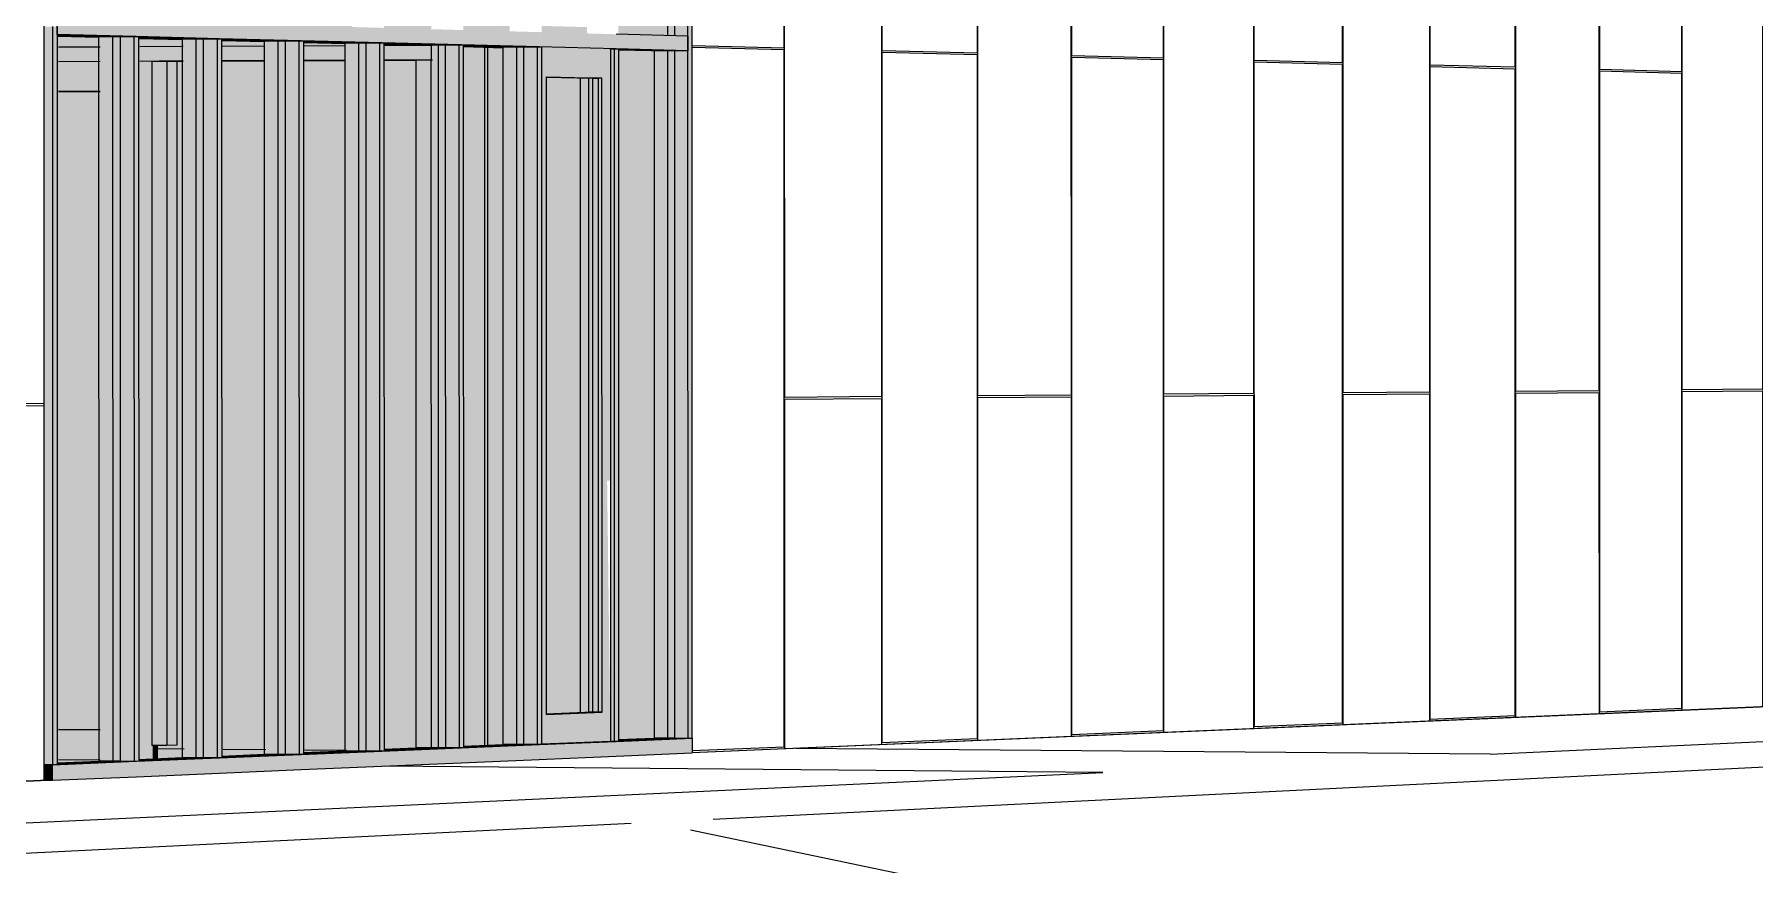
# Model space of a CAD drawing. Header units: inches. Extents: x 31155.6 to 31160.43, y 58.98 to 66.18.
# Drawn here: x 31156.5507 to 31156.6209, y 59.1442 to 59.178 of the extents above; entities that cross this region are included whole.
import ezdxf

# ---------------------------------------------------------------- set-up
doc = ezdxf.new("R2010")
doc.units = ezdxf.units.IN
doc.header["$MEASUREMENT"] = 0
for name, color, linetype, lineweight in [('A-DOOR', 31, 'Continuous', 13), ('A-GLAZ-CURT', 52, 'Continuous', 9), ('A-GLAZ-CWMG', 51, 'Continuous', 9), ('A-WALL-PATT', 111, 'Continuous', 13), ('C-BLDG-PADS', 91, 'Continuous', 9), ('C-TOPO', 7, 'Continuous', 9), ('Conc', 7, 'Continuous', 9), ('EOP-PR', 4, 'Continuous', 9), ('I-WALL', 2, 'Continuous', 13), ('L-SITE-WALL', 31, 'Continuous', 13), ('S-BEAM', 12, 'Continuous', 9), ('S-COLS', 52, 'Continuous', 9)]:
    doc.layers.add(name, color=color, linetype=linetype, lineweight=lineweight)

# ---------------------------------------------------------------- blocks, each defined once
blk = doc.blocks.new('FP_9-Looking North East')
at = {"layer": 'A-WALL-PATT', "lineweight": 9}
for p, q in [((31156.4936, 59.179777), (31156.493598, 59.19669)), ((31156.493632, 59.162507), (31156.493629, 59.196688)), ((31156.499442, 59.162555), (31156.49944, 59.196339)), ((31156.499471, 59.179623), (31156.499469, 59.196337)), ((31156.505147, 59.179474), (31156.505146, 59.195996)), ((31156.505178, 59.162602), (31156.505175, 59.195994)), ((31156.510725, 59.162647), (31156.510722, 59.195661)), ((31156.510752, 59.179326), (31156.51075, 59.195659)), ((31156.516173, 59.179184), (31156.516172, 59.195333)), ((31156.516203, 59.162692), (31156.5162, 59.195331)), ((31156.521503, 59.162736), (31156.5215, 59.195013)), ((31156.521529, 59.179043), (31156.521528, 59.195011)), ((31156.526713, 59.178906), (31156.526711, 59.1947)), ((31156.526741, 59.162779), (31156.526738, 59.194698)), ((31156.531811, 59.162821), (31156.531809, 59.194393)), ((31156.531836, 59.178772), (31156.531835, 59.194392)), ((31156.536797, 59.178641), (31156.536796, 59.194093)), ((31156.536824, 59.162862), (31156.536821, 59.194092)), ((31156.541679, 59.162902), (31156.541676, 59.1938)), ((31156.541703, 59.178512), (31156.541701, 59.193798)), ((31156.546455, 59.178387), (31156.546454, 59.193513)), ((31156.546481, 59.162942), (31156.546478, 59.193511)), ((31156.4936, 59.179777), (31156.487974, 59.179925)), ((31156.4936, 59.179688), (31156.487974, 59.179835)), ((31156.493603, 59.145235), (31156.4936, 59.179688)), ((31156.505147, 59.179474), (31156.499471, 59.179623)), ((31156.499474, 59.145487), (31156.499471, 59.179535)), ((31156.505147, 59.179386), (31156.499471, 59.179535)), ((31156.50515, 59.145729), (31156.505147, 59.179386)), ((31156.516173, 59.179184), (31156.510752, 59.179326)), ((31156.510755, 59.145969), (31156.510752, 59.17924)), ((31156.516173, 59.179098), (31156.510752, 59.17924)), ((31156.516176, 59.146201), (31156.516173, 59.179098)), ((31156.526713, 59.178906), (31156.521529, 59.179043)), ((31156.521532, 59.14643), (31156.521529, 59.178958)), ((31156.526713, 59.178823), (31156.521529, 59.178958)), ((31156.526716, 59.146651), (31156.526713, 59.178823)), ((31156.536797, 59.178641), (31156.531836, 59.178772)), ((31156.531839, 59.14687), (31156.531836, 59.178689)), ((31156.536797, 59.178559), (31156.531836, 59.178689)), ((31156.5368, 59.147083), (31156.536797, 59.178559)), ((31156.546455, 59.178387), (31156.541703, 59.178512)), ((31156.541706, 59.147292), (31156.541703, 59.178431)), ((31156.546455, 59.178307), (31156.541703, 59.178431)), ((31156.546458, 59.147496), (31156.546455, 59.178307)), ((31156.499442, 59.162555), (31156.493632, 59.162507)), ((31156.493632, 59.162417), (31156.499442, 59.162466)), ((31156.493633, 59.145147), (31156.493632, 59.162417)), ((31156.499444, 59.145397), (31156.499442, 59.162466)), ((31156.510725, 59.162647), (31156.505178, 59.162602)), ((31156.505178, 59.162514), (31156.510725, 59.162561)), ((31156.505179, 59.145643), (31156.505178, 59.162514)), ((31156.510726, 59.145881), (31156.510725, 59.162561)), ((31156.521503, 59.162736), (31156.516203, 59.162692)), ((31156.516203, 59.162607), (31156.521503, 59.162652)), ((31156.516204, 59.146116), (31156.516203, 59.162607)), ((31156.521505, 59.146344), (31156.521503, 59.162652)), ((31156.531811, 59.162821), (31156.526741, 59.162779)), ((31156.526741, 59.162696), (31156.531811, 59.162738)), ((31156.526742, 59.146569), (31156.526741, 59.162696)), ((31156.531813, 59.146787), (31156.531811, 59.162738)), ((31156.541679, 59.162902), (31156.536824, 59.162862)), ((31156.536824, 59.16278), (31156.541679, 59.162821)), ((31156.536826, 59.147002), (31156.536824, 59.16278)), ((31156.541681, 59.14721), (31156.541679, 59.162821)), ((31156.551134, 59.16298), (31156.546481, 59.162942)), ((31156.546481, 59.162862), (31156.551134, 59.162901)), ((31156.546483, 59.147417), (31156.546481, 59.162862)), ((31156.531839, 59.14687), (31156.5368, 59.147083)), ((31156.541706, 59.147292), (31156.546458, 59.147496)), ((31156.510755, 59.145969), (31156.516176, 59.146201)), ((31156.521532, 59.14643), (31156.526716, 59.146651)), ((31156.499474, 59.145487), (31156.50515, 59.145729)), ((31156.50515, 59.145642), (31156.50515, 59.145642)), ((31156.487977, 59.144995), (31156.493603, 59.145235)), ((31156.499474, 59.145398), (31156.499474, 59.145398))]:
    blk.add_line(p, q, dxfattribs=at)
blk = doc.blocks.new('FP_10-Looking North East')
at = {"layer": 'A-WALL-PATT', "lineweight": 9}
for p, q in [((31156.581323, 59.17747), (31156.581322, 59.191416)), ((31156.581346, 59.163228), (31156.581343, 59.191415)), ((31156.585305, 59.163261), (31156.585302, 59.191177)), ((31156.585324, 59.177365), (31156.585322, 59.191176)), ((31156.589207, 59.177263), (31156.589206, 59.190942)), ((31156.589229, 59.163293), (31156.589226, 59.190941)), ((31156.593039, 59.163325), (31156.593036, 59.190712)), ((31156.593057, 59.177161), (31156.593055, 59.190711)), ((31156.596795, 59.177063), (31156.596794, 59.190486)), ((31156.596816, 59.163356), (31156.596813, 59.190485)), ((31156.600485, 59.163386), (31156.600482, 59.190265)), ((31156.600503, 59.176966), (31156.600501, 59.190263)), ((31156.604104, 59.176871), (31156.604103, 59.190047)), ((31156.604124, 59.163416), (31156.604121, 59.190046)), ((31156.60766, 59.163445), (31156.607657, 59.189833)), ((31156.607677, 59.176777), (31156.607675, 59.189832)), ((31156.611149, 59.176686), (31156.611147, 59.189623)), ((31156.611168, 59.163474), (31156.611165, 59.189622)), ((31156.614578, 59.163502), (31156.614575, 59.189417)), ((31156.614594, 59.176595), (31156.614592, 59.189416)), ((31156.617943, 59.176507), (31156.617941, 59.189215)), ((31156.617961, 59.16353), (31156.617959, 59.189214)), ((31156.621252, 59.163557), (31156.621249, 59.189016)), ((31156.621267, 59.176419), (31156.621266, 59.189015)), ((31156.6245, 59.176334), (31156.624499, 59.188821)), ((31156.624518, 59.163584), (31156.624515, 59.18882)), ((31156.627695, 59.16361), (31156.627692, 59.188629)), ((31156.62771, 59.17625), (31156.627708, 59.188628)), ((31156.630832, 59.176168), (31156.630831, 59.18844)), ((31156.63085, 59.163636), (31156.630847, 59.188439)), ((31156.633919, 59.163661), (31156.633916, 59.188255)), ((31156.633933, 59.176086), (31156.633932, 59.188254)), ((31156.636951, 59.176007), (31156.63695, 59.188072)), ((31156.636968, 59.163686), (31156.636965, 59.188071)), ((31156.581323, 59.17747), (31156.57757, 59.177569)), ((31156.581323, 59.177396), (31156.57757, 59.177494)), ((31156.581326, 59.148986), (31156.581323, 59.177396)), ((31156.589207, 59.177263), (31156.585324, 59.177365)), ((31156.585327, 59.149158), (31156.585324, 59.177292)), ((31156.589207, 59.17719), (31156.585324, 59.177292)), ((31156.58921, 59.149324), (31156.589207, 59.17719)), ((31156.596795, 59.177063), (31156.593057, 59.177161)), ((31156.59306, 59.149488), (31156.593057, 59.17709)), ((31156.596795, 59.176992), (31156.593057, 59.17709)), ((31156.596798, 59.149648), (31156.596795, 59.176992)), ((31156.604104, 59.176871), (31156.600503, 59.176966)), ((31156.600506, 59.149807), (31156.600503, 59.176895)), ((31156.604104, 59.176801), (31156.600503, 59.176895)), ((31156.604107, 59.149961), (31156.604104, 59.176801)), ((31156.611149, 59.176686), (31156.607677, 59.176777)), ((31156.60768, 59.150113), (31156.607677, 59.176708)), ((31156.611149, 59.176617), (31156.607677, 59.176708)), ((31156.611151, 59.150262), (31156.611149, 59.176617)), ((31156.617943, 59.176507), (31156.614594, 59.176595)), ((31156.614597, 59.150409), (31156.614594, 59.176527)), ((31156.617943, 59.17644), (31156.614594, 59.176527)), ((31156.617946, 59.150552), (31156.617943, 59.17644)), ((31156.6245, 59.176334), (31156.621267, 59.176419)), ((31156.62127, 59.150694), (31156.621267, 59.176353)), ((31156.6245, 59.176268), (31156.621267, 59.176353)), ((31156.624503, 59.150833), (31156.6245, 59.176268)), ((31156.630832, 59.176168), (31156.62771, 59.17625)), ((31156.627713, 59.15097), (31156.62771, 59.176184)), ((31156.630832, 59.176103), (31156.62771, 59.176184)), ((31156.630835, 59.151103), (31156.630832, 59.176103)), ((31156.636951, 59.176007), (31156.633933, 59.176086)), ((31156.633936, 59.151236), (31156.633933, 59.176022)), ((31156.636951, 59.175943), (31156.633933, 59.176022)), ((31156.636954, 59.151365), (31156.636951, 59.175943)), ((31156.637823, 59.163693), (31156.636968, 59.163686)), ((31156.585305, 59.163261), (31156.581346, 59.163228)), ((31156.581346, 59.163155), (31156.585305, 59.163188)), ((31156.581347, 59.148914), (31156.581346, 59.163155)), ((31156.585306, 59.149084), (31156.585305, 59.163188)), ((31156.593039, 59.163325), (31156.589229, 59.163293)), ((31156.589229, 59.163221), (31156.593039, 59.163253)), ((31156.58923, 59.149252), (31156.589229, 59.163221)), ((31156.59304, 59.149416), (31156.593039, 59.163253)), ((31156.600485, 59.163386), (31156.596816, 59.163356)), ((31156.596816, 59.163285), (31156.600485, 59.163316)), ((31156.596818, 59.149578), (31156.596816, 59.163285)), ((31156.600487, 59.149735), (31156.600485, 59.163316)), ((31156.60766, 59.163445), (31156.604124, 59.163416)), ((31156.604124, 59.163346), (31156.60766, 59.163376)), ((31156.604126, 59.149892), (31156.604124, 59.163346)), ((31156.607661, 59.150043), (31156.60766, 59.163376)), ((31156.614578, 59.163502), (31156.611168, 59.163474)), ((31156.611168, 59.163405), (31156.614578, 59.163434)), ((31156.611169, 59.150194), (31156.611168, 59.163405)), ((31156.614579, 59.15034), (31156.614578, 59.163434)), ((31156.621252, 59.163557), (31156.617961, 59.16353)), ((31156.617961, 59.163462), (31156.621252, 59.16349)), ((31156.617963, 59.150486), (31156.617961, 59.163462)), ((31156.621253, 59.150627), (31156.621252, 59.16349)), ((31156.627695, 59.16361), (31156.624518, 59.163584)), ((31156.624518, 59.163518), (31156.627695, 59.163544)), ((31156.624519, 59.150767), (31156.624518, 59.163518)), ((31156.627696, 59.150904), (31156.627695, 59.163544)), ((31156.633919, 59.163661), (31156.63085, 59.163636)), ((31156.63085, 59.163571), (31156.633919, 59.163597)), ((31156.630851, 59.151039), (31156.63085, 59.163571)), ((31156.63392, 59.151171), (31156.633919, 59.163597)), ((31156.636968, 59.163622), (31156.637823, 59.163629)), ((31156.636969, 59.151302), (31156.636968, 59.163622)), ((31156.627713, 59.15097), (31156.630835, 59.151103)), ((31156.633936, 59.151236), (31156.636954, 59.151365)), ((31156.614597, 59.150409), (31156.617946, 59.150552)), ((31156.62127, 59.150694), (31156.624503, 59.150833)), ((31156.600506, 59.149807), (31156.604107, 59.149961)), ((31156.60768, 59.150113), (31156.611151, 59.150262)), ((31156.577573, 59.148826), (31156.581326, 59.148986)), ((31156.585327, 59.149158), (31156.58921, 59.149324)), ((31156.59306, 59.149488), (31156.596798, 59.149648))]:
    blk.add_line(p, q, dxfattribs=at)

msp = doc.modelspace()

# ---------------------------------------------------------------- hatches: boundary and pattern name
at = {"layer": 'A-DOOR'}
h = msp.add_hatch(color=256, dxfattribs=at)
h.paths.add_polyline_path([(31156.571424, 59.149084), (31156.574238, 59.149204), (31156.574101, 59.159829), (31156.574237, 59.159829), (31156.574235, 59.177436), (31156.571421, 59.177509), (31156.571424, 59.149204)], flags=0)
h.paths.add_polyline_path([(31156.571619, 59.150301), (31156.571617, 59.176295), (31156.57389, 59.176242), (31156.573893, 59.150389)], flags=0)
h = msp.add_hatch(color=256, dxfattribs=at)
h.paths.add_polyline_path([(31156.553421, 59.148454), (31156.553418, 59.149665), (31156.551726, 59.149678), (31156.551726, 59.148468), (31156.553418, 59.148454)], flags=0)
h.paths.add_polyline_path([(31156.555036, 59.148464), (31156.555595, 59.148487), (31156.555593, 59.176929), (31156.555034, 59.176926), (31156.555036, 59.148529)], flags=0)
h.paths.add_polyline_path([(31156.551723, 59.1757), (31156.553419, 59.175707), (31156.553418, 59.176918), (31156.551723, 59.17691), (31156.551723, 59.176038)], flags=0)
at = {"layer": 'A-DOOR', "transparency": 33554496}
for points in [[(31156.553421, 59.149667), (31156.553418, 59.175706), (31156.551724, 59.175699), (31156.551726, 59.149681), (31156.553418, 59.149667)], [(31156.57162, 59.150309), (31156.57374, 59.150391), (31156.573707, 59.176242), (31156.571617, 59.17629), (31156.57162, 59.15039)]]:
    msp.add_hatch(color=256, dxfattribs=at).paths.add_polyline_path(points, flags=0)
at = {"layer": 'A-DOOR'}
for points in [[(31156.573355, 59.17624), (31156.573353, 59.176251), (31156.571621, 59.17628)], [(31156.573737, 59.176242), (31156.573353, 59.176255), (31156.573707, 59.176242)], [(31156.57374, 59.150391), (31156.573737, 59.176242), (31156.573355, 59.17624), (31156.573357, 59.150393)], [(31156.573893, 59.150389), (31156.57389, 59.176242), (31156.573737, 59.17624), (31156.57374, 59.150391)], [(31156.555595, 59.148487), (31156.555754, 59.148494), (31156.555754, 59.149037), (31156.555595, 59.149033), (31156.555595, 59.148529)]]:
    msp.add_hatch(color=256, dxfattribs=at).paths.add_polyline_path(points, flags=0)
at = {"layer": 'A-GLAZ-CURT', "transparency": 33554458}
for points in [[(31156.576867, 59.17797), (31156.576866, 59.191295), (31156.574561, 59.191432), (31156.574562, 59.178033), (31156.575406, 59.17801)], [(31156.551672, 59.148284), (31156.554248, 59.148391), (31156.554225, 59.177939), (31156.55167, 59.178005), (31156.551672, 59.14839)], [(31156.554994, 59.148422), (31156.557642, 59.148532), (31156.557619, 59.177852), (31156.554991, 59.17792), (31156.554994, 59.148531)], [(31156.558382, 59.148562), (31156.560984, 59.14867), (31156.560962, 59.177766), (31156.558379, 59.177833), (31156.558382, 59.14867)], [(31156.561718, 59.148701), (31156.564276, 59.148807), (31156.564253, 59.177681), (31156.561715, 59.177747), (31156.561718, 59.148806)], [(31156.565003, 59.148837), (31156.567517, 59.148941), (31156.567495, 59.177598), (31156.565, 59.177662), (31156.565003, 59.148941)], [(31156.568238, 59.148971), (31156.57071, 59.149074), (31156.570688, 59.177516), (31156.568236, 59.177579), (31156.568238, 59.149073)], [(31156.574565, 59.149234), (31156.57687, 59.149332), (31156.576867, 59.177356), (31156.574563, 59.177416), (31156.574565, 59.149332)]]:
    msp.add_hatch(color=256, dxfattribs=at).paths.add_polyline_path(points, flags=0)
at = {"layer": 'A-GLAZ-CWMG'}
for points in [[(31156.576867, 59.17797), (31156.576866, 59.191291), (31156.57603, 59.191286), (31156.576031, 59.178302), (31156.576297, 59.178264), (31156.576297, 59.177986), (31156.576824, 59.177971)], [(31156.577399, 59.177956), (31156.577398, 59.191291), (31156.576866, 59.191291), (31156.576867, 59.17797)], [(31156.577569, 59.177653), (31156.577568, 59.191291), (31156.577398, 59.191301), (31156.577399, 59.177657)], [(31156.554895, 59.177939), (31156.554895, 59.178568), (31156.551668, 59.178656), (31156.551668, 59.178023), (31156.553444, 59.177977)], [(31156.558284, 59.177852), (31156.558284, 59.178476), (31156.554895, 59.178568), (31156.554895, 59.177939), (31156.557836, 59.177864)], [(31156.561621, 59.177766), (31156.561621, 59.178385), (31156.558284, 59.178476), (31156.558284, 59.177852)], [(31156.551479, 59.148248), (31156.551476, 59.178344), (31156.551133, 59.178343), (31156.551136, 59.148251), (31156.551279, 59.14825)], [(31156.551479, 59.148248), (31156.551671, 59.148256), (31156.551668, 59.178339), (31156.551476, 59.178344), (31156.551479, 59.150222)], [(31156.553373, 59.177934), (31156.55337, 59.177961), (31156.551675, 59.177978)], [(31156.554248, 59.148396), (31156.554245, 59.177936), (31156.553373, 59.177932), (31156.553376, 59.148398), (31156.55347, 59.148402)], [(31156.554245, 59.177939), (31156.554243, 59.177956), (31156.55413, 59.177942)], [(31156.554803, 59.148391), (31156.5548, 59.177939), (31156.554245, 59.177932), (31156.554248, 59.148396), (31156.554605, 59.148393)], [(31156.554803, 59.148386), (31156.554992, 59.148394), (31156.554989, 59.177937), (31156.5548, 59.177942), (31156.554803, 59.150221)], [(31156.556773, 59.177847), (31156.55677, 59.177874), (31156.554997, 59.177893)], [(31156.557642, 59.148536), (31156.557639, 59.177849), (31156.556773, 59.177845), (31156.556776, 59.148539), (31156.556869, 59.148543)], [(31156.557639, 59.177852), (31156.557637, 59.177869), (31156.557526, 59.177854)], [(31156.558194, 59.148532), (31156.558191, 59.177852), (31156.557639, 59.177845), (31156.557642, 59.148536), (31156.557997, 59.148533)], [(31156.558194, 59.148527), (31156.55838, 59.148535), (31156.558377, 59.17785), (31156.558191, 59.177854), (31156.558194, 59.150221)], [(31156.56012, 59.177761), (31156.560117, 59.177788), (31156.558385, 59.177806)], [(31156.560984, 59.148675), (31156.560981, 59.177763), (31156.56012, 59.177759), (31156.560123, 59.148678), (31156.560215, 59.148682)], [(31156.560981, 59.177765), (31156.560979, 59.177783), (31156.56087, 59.177768)], [(31156.561533, 59.14867), (31156.56153, 59.177766), (31156.560981, 59.177759), (31156.560984, 59.148675), (31156.561337, 59.148672)], [(31156.561533, 59.148666), (31156.561716, 59.148673), (31156.561713, 59.177764), (31156.56153, 59.177768), (31156.561532, 59.15022)], [(31156.564908, 59.177681), (31156.564908, 59.178296), (31156.561621, 59.178385), (31156.561621, 59.177766), (31156.562228, 59.17775)], [(31156.568145, 59.177598), (31156.568145, 59.178207), (31156.564908, 59.178296), (31156.564908, 59.177681), (31156.56662, 59.177637)], [(31156.571333, 59.177516), (31156.571333, 59.178121), (31156.568145, 59.178207), (31156.568145, 59.177598), (31156.571012, 59.177524)], [(31156.574474, 59.177435), (31156.574474, 59.178035), (31156.571333, 59.178121), (31156.571333, 59.177516)], [(31156.577399, 59.177359), (31156.577399, 59.177956), (31156.574474, 59.178035), (31156.574474, 59.177435), (31156.575405, 59.177411)], [(31156.563417, 59.177676), (31156.563414, 59.177703), (31156.562232, 59.177707)], [(31156.564276, 59.148811), (31156.564273, 59.177678), (31156.563417, 59.177674), (31156.56342, 59.148814), (31156.56351, 59.148818)], [(31156.564273, 59.177681), (31156.564271, 59.177698), (31156.564163, 59.177684)], [(31156.564821, 59.148807), (31156.564818, 59.177681), (31156.564273, 59.177674), (31156.564276, 59.148811), (31156.564626, 59.148809)], [(31156.564821, 59.148802), (31156.565001, 59.14881), (31156.564998, 59.177679), (31156.564818, 59.177684), (31156.56482, 59.15022)], [(31156.566619, 59.177594), (31156.566622, 59.17762), (31156.566557, 59.177596)], [(31156.567517, 59.148946), (31156.567514, 59.177595), (31156.566664, 59.177591), (31156.566666, 59.148948), (31156.566755, 59.148952)], [(31156.567514, 59.177597), (31156.567512, 59.177614), (31156.567406, 59.1776)], [(31156.568059, 59.148941), (31156.568056, 59.177597), (31156.567514, 59.177591), (31156.567517, 59.148946), (31156.567865, 59.148943)], [(31156.568059, 59.148937), (31156.568236, 59.148944), (31156.568234, 59.177595), (31156.568056, 59.1776), (31156.568059, 59.15022)], [(31156.569862, 59.177511), (31156.569859, 59.177537), (31156.568241, 59.177552)], [(31156.57071, 59.149078), (31156.570707, 59.177512), (31156.569862, 59.177508), (31156.569865, 59.149081), (31156.569952, 59.149084)], [(31156.570707, 59.177515), (31156.570706, 59.177532), (31156.570601, 59.177518)], [(31156.571249, 59.149074), (31156.571246, 59.177515), (31156.570707, 59.177508), (31156.57071, 59.149078), (31156.571013, 59.149076)], [(31156.571249, 59.149069), (31156.571424, 59.149077), (31156.571421, 59.177513), (31156.571246, 59.177518), (31156.571249, 59.150219)], [(31156.574235, 59.177436), (31156.57389, 59.17745), (31156.574205, 59.177437)], [(31156.574391, 59.149204), (31156.574388, 59.177434), (31156.574235, 59.177412), (31156.574238, 59.149206), (31156.574324, 59.149205)], [(31156.574391, 59.1492), (31156.574563, 59.149207), (31156.574561, 59.177432), (31156.574388, 59.177437), (31156.574391, 59.150219)], [(31156.576867, 59.177356), (31156.576865, 59.177373), (31156.575406, 59.177394)], [(31156.576031, 59.177352), (31156.576867, 59.177356), (31156.575409, 59.177368)], [(31156.576528, 59.149332), (31156.57687, 59.149332), (31156.576867, 59.177356), (31156.576031, 59.177352), (31156.576034, 59.149336)], [(31156.577212, 59.149332), (31156.577402, 59.149332), (31156.577399, 59.177359), (31156.576867, 59.177352), (31156.57687, 59.149332)], [(31156.577402, 59.149325), (31156.577572, 59.149332), (31156.577569, 59.177653), (31156.577399, 59.177657), (31156.577402, 59.150219)], [(31156.556139, 59.149033), (31156.556137, 59.176934), (31156.555524, 59.176931), (31156.555527, 59.149039)], [(31156.556139, 59.149033), (31156.556548, 59.14905), (31156.556545, 59.176924), (31156.556137, 59.176932), (31156.556139, 59.150219)], [(31156.566622, 59.148947), (31156.566931, 59.148952), (31156.566928, 59.176986), (31156.56631, 59.176983), (31156.566313, 59.148949)], [(31156.573015, 59.15038), (31156.573359, 59.150393), (31156.573356, 59.17624), (31156.573013, 59.17624), (31156.573015, 59.150389)], [(31156.568148, 59.148331), (31156.571336, 59.148468), (31156.571336, 59.149073), (31156.568148, 59.148941)], [(31156.571336, 59.148468), (31156.574477, 59.148603), (31156.574477, 59.149204), (31156.571336, 59.149073)], [(31156.574477, 59.148603), (31156.577572, 59.148736), (31156.577572, 59.149332), (31156.574477, 59.149204)], [(31156.551479, 59.147615), (31156.551479, 59.148248), (31156.551136, 59.148251), (31156.551136, 59.147618), (31156.551279, 59.147616)], [(31156.551479, 59.147615), (31156.554897, 59.147761), (31156.554897, 59.14839), (31156.551479, 59.148248)], [(31156.554897, 59.147761), (31156.558287, 59.147907), (31156.558287, 59.148531), (31156.554897, 59.14839)], [(31156.558287, 59.147907), (31156.561624, 59.148051), (31156.561624, 59.14867), (31156.558287, 59.148531)], [(31156.561624, 59.148051), (31156.564911, 59.148192), (31156.564911, 59.148806), (31156.561624, 59.14867)], [(31156.564911, 59.148192), (31156.568148, 59.148331), (31156.568148, 59.148941), (31156.564911, 59.148806)]]:
    msp.add_hatch(color=256, dxfattribs=at).paths.add_polyline_path(points, flags=0)
h = msp.add_hatch(color=256, dxfattribs=at)
h.paths.add_polyline_path([(31156.551723, 59.176912), (31156.553418, 59.17692), (31156.553418, 59.177526), (31156.551723, 59.177517)], flags=0)
h.paths.add_polyline_path([(31156.555033, 59.176928), (31156.55583, 59.176932), (31156.55583, 59.177539), (31156.555033, 59.177534)], flags=0)
h = msp.add_hatch(color=256, dxfattribs=at)
h.paths.add_polyline_path([(31156.55583, 59.176932), (31156.556806, 59.176937), (31156.556806, 59.177544), (31156.55583, 59.177539)], flags=0)
h.paths.add_polyline_path([(31156.55841, 59.176945), (31156.560143, 59.176953), (31156.560143, 59.177561), (31156.55841, 59.177552)], flags=0)
h.paths.add_polyline_path([(31156.561735, 59.176961), (31156.563428, 59.176969), (31156.563428, 59.177578), (31156.561735, 59.177569)], flags=0)
h.paths.add_polyline_path([(31156.565009, 59.176977), (31156.566928, 59.176986), (31156.566928, 59.177592), (31156.565009, 59.177586), (31156.565009, 59.177326)], flags=0)
at = {"layer": 'I-WALL'}
h = msp.add_hatch(color=256, dxfattribs=at)
h.paths.add_polyline_path([(31156.551723, 59.177518), (31156.553418, 59.177526), (31156.553418, 59.177911), (31156.551723, 59.177933)], flags=0)
h.paths.add_polyline_path([(31156.555033, 59.177535), (31156.556806, 59.177544), (31156.556806, 59.177823), (31156.555033, 59.177846)], flags=0)
h.paths.add_polyline_path([(31156.55841, 59.177552), (31156.560143, 59.177561), (31156.560143, 59.177737), (31156.55841, 59.177759)], flags=0)
h.paths.add_polyline_path([(31156.561735, 59.177569), (31156.563428, 59.177578), (31156.563428, 59.177653), (31156.561735, 59.177674)], flags=0)
h.paths.add_polyline_path([(31156.565009, 59.177586), (31156.566474, 59.177598), (31156.565009, 59.177636), (31156.565009, 59.177591)], flags=0)
h.paths.add_polyline_path([(31156.566876, 59.178527), (31156.566879, 59.178527), (31156.566877, 59.19185), (31156.566473, 59.19185), (31156.565007, 59.191937), (31156.565008, 59.178611), (31156.566871, 59.178532)], flags=0)
h.paths.add_polyline_path([(31156.563428, 59.178655), (31156.563426, 59.189142), (31156.562864, 59.189136), (31156.561733, 59.189195), (31156.561735, 59.178703), (31156.563426, 59.178655)], flags=0)
h.paths.add_polyline_path([(31156.560142, 59.178748), (31156.560141, 59.189279), (31156.558409, 59.18937), (31156.55841, 59.178797), (31156.560141, 59.178748)], flags=0)
h.paths.add_polyline_path([(31156.556806, 59.178842), (31156.556805, 59.189455), (31156.555032, 59.189548), (31156.555033, 59.178892), (31156.556805, 59.178842)], flags=0)
h.paths.add_polyline_path([(31156.553418, 59.178937), (31156.553417, 59.189633), (31156.551722, 59.189722), (31156.551723, 59.178985), (31156.553417, 59.178937)], flags=0)
h = msp.add_hatch(color=256, dxfattribs=at)
h.paths.add_polyline_path([(31156.563463, 59.148844), (31156.56346, 59.176958), (31156.561767, 59.176923), (31156.56177, 59.148858), (31156.56346, 59.148844)], flags=0)
h.paths.add_polyline_path([(31156.560177, 59.148871), (31156.560175, 59.176942), (31156.558442, 59.176923), (31156.558445, 59.148886), (31156.560175, 59.148871)], flags=0)
h.paths.add_polyline_path([(31156.565044, 59.148878), (31156.566345, 59.148951), (31156.566343, 59.176972), (31156.565041, 59.176966), (31156.565044, 59.148939)], flags=0)
h.paths.add_polyline_path([(31156.556841, 59.148899), (31156.556838, 59.176926), (31156.556575, 59.176923), (31156.556578, 59.149049), (31156.555785, 59.149032), (31156.555785, 59.148908), (31156.556838, 59.148899)], flags=0)
h.paths.add_polyline_path([(31156.568269, 59.149012), (31156.569886, 59.149084), (31156.569883, 59.177488), (31156.568266, 59.177509), (31156.568269, 59.149072)], flags=0)
h.paths.add_polyline_path([(31156.573023, 59.178387), (31156.573022, 59.188648), (31156.571999, 59.188659), (31156.571441, 59.188659), (31156.571442, 59.178432), (31156.573022, 59.178387)], flags=0)
h.paths.add_polyline_path([(31156.569883, 59.178475), (31156.569882, 59.18877), (31156.568265, 59.188855), (31156.568266, 59.178521), (31156.569882, 59.178475)], flags=0)
h.paths.add_polyline_path([(31156.573022, 59.188774), (31156.573022, 59.191465), (31156.572972, 59.191459), (31156.572994, 59.188809), (31156.573022, 59.188774)], flags=0)
for points in [[(31156.553452, 59.149671), (31156.55345, 59.175704), (31156.551754, 59.175673), (31156.551757, 59.149685), (31156.55345, 59.149671)], [(31156.571639, 59.150326), (31156.573026, 59.150393), (31156.573023, 59.176248), (31156.571636, 59.17628), (31156.571639, 59.150389)]]:
    msp.add_hatch(color=256, dxfattribs=at).paths.add_polyline_path(points, flags=0)
at = {"layer": 'L-SITE-WALL'}
h = msp.add_hatch(color=256, dxfattribs=at)
h.paths.add_polyline_path([(31156.574574, 59.149275), (31156.576035, 59.149343), (31156.576032, 59.177352), (31156.574571, 59.177359), (31156.574574, 59.149332)], flags=0)
h.paths.add_polyline_path([(31156.576032, 59.178302), (31156.576031, 59.191286), (31156.57457, 59.191373), (31156.574571, 59.178343), (31156.576031, 59.178302)], flags=0)
at = {"layer": 'S-BEAM'}
h = msp.add_hatch(color=256, dxfattribs=at)
h.paths.add_polyline_path([(31156.693724, 59.174789), (31156.693724, 59.174972), (31156.693055, 59.174991), (31156.693055, 59.174807), (31156.693109, 59.174806)], flags=0)
h.paths.add_polyline_path([(31156.692124, 59.174833), (31156.692124, 59.175017), (31156.691443, 59.175036), (31156.691443, 59.174851), (31156.691498, 59.17485)], flags=0)
h.paths.add_polyline_path([(31156.690507, 59.174877), (31156.690507, 59.175062), (31156.689813, 59.175081), (31156.689814, 59.174896), (31156.689869, 59.174894)], flags=0)
h.paths.add_polyline_path([(31156.688872, 59.174921), (31156.688872, 59.175108), (31156.688166, 59.175127), (31156.688166, 59.17494), (31156.688222, 59.174939)], flags=0)
h.paths.add_polyline_path([(31156.68722, 59.174966), (31156.68722, 59.175154), (31156.686553, 59.175172), (31156.686553, 59.174984), (31156.686609, 59.174983)], flags=0)
h.paths.add_polyline_path([(31156.678737, 59.175197), (31156.678737, 59.17539), (31156.678033, 59.175409), (31156.678033, 59.175216), (31156.678092, 59.175215)], flags=0)
h.paths.add_polyline_path([(31156.639251, 59.176272), (31156.639251, 59.176489), (31156.638216, 59.176517), (31156.638216, 59.1763), (31156.638292, 59.176298)], flags=0)
h.paths.add_polyline_path([(31156.576297, 59.177986), (31156.576297, 59.178241), (31156.574564, 59.178289), (31156.574564, 59.178033), (31156.575409, 59.17801)], flags=0)
h.paths.add_polyline_path([(31156.57328, 59.178068), (31156.57328, 59.178325), (31156.571425, 59.178376), (31156.571425, 59.178118), (31156.571531, 59.178116)], flags=0)
h.paths.add_polyline_path([(31156.570131, 59.178154), (31156.570131, 59.178412), (31156.568238, 59.178465), (31156.568238, 59.178205), (31156.568345, 59.178202)], flags=0)
h.paths.add_polyline_path([(31156.566934, 59.178241), (31156.566934, 59.178501), (31156.565002, 59.178555), (31156.565002, 59.178293), (31156.566624, 59.178249)], flags=0)
h.paths.add_polyline_path([(31156.563689, 59.178329), (31156.563689, 59.178592), (31156.561717, 59.178647), (31156.561717, 59.178383), (31156.562231, 59.178369)], flags=0)
h.paths.add_polyline_path([(31156.560394, 59.178419), (31156.560394, 59.178683), (31156.558381, 59.17874), (31156.558381, 59.178474), (31156.558494, 59.17847)], flags=0)
h.paths.add_polyline_path([(31156.557048, 59.17851), (31156.557048, 59.178777), (31156.554993, 59.178834), (31156.554993, 59.178566), (31156.555108, 59.178563)], flags=0)
h.paths.add_polyline_path([(31156.553651, 59.178602), (31156.55365, 59.178871), (31156.551672, 59.178926), (31156.551672, 59.178656), (31156.553448, 59.178608)], flags=0)
h.paths.add_polyline_path([(31156.486439, 59.180432), (31156.486439, 59.180742), (31156.483901, 59.180813), (31156.483901, 59.180501), (31156.484056, 59.180497)], flags=0)
h.paths.add_polyline_path([(31156.416414, 59.182338), (31156.416414, 59.182691), (31156.412217, 59.182808), (31156.412217, 59.182452), (31156.413066, 59.182429)], flags=0)
h.paths.add_polyline_path([(31156.410461, 59.1825), (31156.410461, 59.182857), (31156.406157, 59.182976), (31156.406157, 59.182617), (31156.408683, 59.182549)], flags=0)
h.paths.add_polyline_path([(31156.337282, 59.184492), (31156.337282, 59.184893), (31156.332403, 59.185029), (31156.332403, 59.184625), (31156.334224, 59.184576)], flags=0)
h.paths.add_polyline_path([(31156.305378, 59.185377), (31156.305377, 59.185781), (31156.299625, 59.185941), (31156.299626, 59.185534), (31156.305377, 59.185377)], flags=0)
h.paths.add_polyline_path([(31156.297163, 59.185601), (31156.297162, 59.18601), (31156.290966, 59.186182), (31156.290966, 59.18577), (31156.297162, 59.185601)], flags=0)
h.paths.add_polyline_path([(31156.288477, 59.185838), (31156.288476, 59.186252), (31156.282088, 59.18643), (31156.282088, 59.186012), (31156.288476, 59.185838)], flags=0)
h.paths.add_polyline_path([(31156.279571, 59.18608), (31156.27957, 59.1865), (31156.272983, 59.186683), (31156.272983, 59.18626), (31156.27957, 59.18608)], flags=0)
h.paths.add_polyline_path([(31156.270437, 59.186329), (31156.270437, 59.186754), (31156.263642, 59.186943), (31156.263642, 59.186514), (31156.270437, 59.186329)], flags=0)
h.paths.add_polyline_path([(31156.261067, 59.186585), (31156.261066, 59.187015), (31156.254055, 59.18721), (31156.254055, 59.186776), (31156.261066, 59.186585)], flags=0)
h.paths.add_polyline_path([(31156.251451, 59.186847), (31156.25145, 59.187282), (31156.246686, 59.187415), (31156.246686, 59.186976), (31156.25145, 59.186847)], flags=0)
h = msp.add_hatch(color=256, dxfattribs=at)
h.paths.add_polyline_path([(31156.693529, 59.174317), (31156.693529, 59.174334), (31156.693065, 59.174329)], flags=0)
h.paths.add_polyline_path([(31156.687021, 59.174484), (31156.687021, 59.174501), (31156.686563, 59.174496)], flags=0)
h.paths.add_polyline_path([(31156.569869, 59.177487), (31156.569869, 59.177511), (31156.569034, 59.177509)], flags=0)
h.paths.add_polyline_path([(31156.563424, 59.177652), (31156.563424, 59.177676), (31156.562578, 59.177674)], flags=0)
h.paths.add_polyline_path([(31156.560127, 59.177737), (31156.560127, 59.177761), (31156.559276, 59.177759)], flags=0)
h.paths.add_polyline_path([(31156.55678, 59.177823), (31156.55678, 59.177847), (31156.555922, 59.177845)], flags=0)
h.paths.add_polyline_path([(31156.55338, 59.17791), (31156.55338, 59.177934), (31156.552517, 59.177932)], flags=0)
h.paths.add_polyline_path([(31156.484065, 59.179687), (31156.484088, 59.179715), (31156.483911, 59.179691)], flags=0)
h.paths.add_polyline_path([(31156.41608, 59.181429), (31156.41608, 59.181462), (31156.412224, 59.181561), (31156.412226, 59.181528), (31156.415867, 59.181435)], flags=0)
h.paths.add_polyline_path([(31156.266683, 59.185259), (31156.266714, 59.185302), (31156.263645, 59.185381), (31156.263647, 59.185337), (31156.264221, 59.185322)], flags=0)
h.paths.add_polyline_path([(31156.26107, 59.185403), (31156.26107, 59.185447), (31156.254058, 59.185628), (31156.25406, 59.185582), (31156.259103, 59.185453)], flags=0)
h.paths.add_polyline_path([(31156.251454, 59.185649), (31156.251454, 59.185694), (31156.24475, 59.185867), (31156.244751, 59.185821), (31156.249464, 59.1857)], flags=0)
at = {"layer": 'S-COLS'}
h = msp.add_hatch(color=256, dxfattribs=at)
h.paths.add_polyline_path([(31156.569097, 59.149047), (31156.569228, 59.149084), (31156.569225, 59.177505), (31156.569094, 59.177508), (31156.569097, 59.149072)], flags=0)
h.paths.add_polyline_path([(31156.569225, 59.178494), (31156.569224, 59.188805), (31156.569093, 59.188811), (31156.569094, 59.178498)], flags=0)

# ---------------------------------------------------------------- linework, layer by layer
at = {"layer": 'A-DOOR'}
for p, q in [((31156.574235, 59.177436), (31156.574238, 59.149201)), ((31156.551723, 59.1757), (31156.553419, 59.175707)), ((31156.551724, 59.175697), (31156.553419, 59.175704)), ((31156.553419, 59.175703), (31156.551724, 59.175696)), ((31156.571617, 59.176295), (31156.571619, 59.150301)), ((31156.571617, 59.176295), (31156.57389, 59.176242)), ((31156.571618, 59.176284), (31156.573508, 59.176241)), ((31156.573355, 59.17624), (31156.571618, 59.17628)), ((31156.573737, 59.176242), (31156.573355, 59.17624)), ((31156.573357, 59.150393), (31156.573355, 59.17624)), ((31156.573508, 59.176241), (31156.573737, 59.176242)), ((31156.573508, 59.176241), (31156.57351, 59.150392)), ((31156.57389, 59.176242), (31156.573737, 59.176242)), ((31156.573737, 59.176242), (31156.57374, 59.150391)), ((31156.573893, 59.150389), (31156.57389, 59.176242)), ((31156.571619, 59.150301), (31156.573893, 59.150389)), ((31156.57374, 59.150391), (31156.57162, 59.150309)), ((31156.571621, 59.150326), (31156.573357, 59.150393)), ((31156.57351, 59.150392), (31156.571621, 59.150319)), ((31156.57374, 59.150391), (31156.573357, 59.150393)), ((31156.57374, 59.150391), (31156.57351, 59.150392)), ((31156.573893, 59.150389), (31156.57374, 59.150391)), ((31156.553422, 59.149672), (31156.551726, 59.149686)), ((31156.551726, 59.149684), (31156.553421, 59.14967)), ((31156.553421, 59.149665), (31156.551726, 59.149678)), ((31156.555595, 59.148487), (31156.555595, 59.149038)), ((31156.555754, 59.148494), (31156.555754, 59.149037)), ((31156.574238, 59.149201), (31156.571424, 59.149084)), ((31156.551726, 59.148468), (31156.553421, 59.148454))]:
    msp.add_line(p, q, dxfattribs=at)
at = {"layer": 'A-GLAZ-CURT'}
for p, q in [((31156.576562, 59.191292), (31156.576563, 59.178002)), ((31156.576867, 59.17797), (31156.576866, 59.191295)), ((31156.554245, 59.177939), (31156.55167, 59.178005)), ((31156.551671, 59.177995), (31156.553928, 59.177937)), ((31156.554245, 59.177939), (31156.553928, 59.177937)), ((31156.553928, 59.177937), (31156.553931, 59.148394)), ((31156.554248, 59.148391), (31156.554245, 59.177939)), ((31156.557639, 59.177852), (31156.554991, 59.17792)), ((31156.554992, 59.17791), (31156.557324, 59.17785)), ((31156.557639, 59.177852), (31156.557324, 59.17785)), ((31156.557324, 59.17785), (31156.557327, 59.148534)), ((31156.557642, 59.148532), (31156.557639, 59.177852)), ((31156.560981, 59.177765), (31156.558379, 59.177833)), ((31156.55838, 59.177823), (31156.560668, 59.177764)), ((31156.560981, 59.177765), (31156.560668, 59.177764)), ((31156.560668, 59.177764), (31156.560671, 59.148673)), ((31156.560984, 59.14867), (31156.560981, 59.177765)), ((31156.564273, 59.177681), (31156.561715, 59.177747)), ((31156.561716, 59.177737), (31156.563961, 59.177679)), ((31156.564273, 59.177681), (31156.563961, 59.177679)), ((31156.563961, 59.177679), (31156.563964, 59.14881)), ((31156.564276, 59.148807), (31156.564273, 59.177681)), ((31156.567514, 59.177597), (31156.565, 59.177662)), ((31156.565001, 59.177652), (31156.567205, 59.177596)), ((31156.567514, 59.177597), (31156.567205, 59.177596)), ((31156.567205, 59.177596), (31156.567208, 59.148944)), ((31156.567517, 59.148941), (31156.567514, 59.177597)), ((31156.570707, 59.177515), (31156.568236, 59.177579)), ((31156.568237, 59.177569), (31156.5704, 59.177513)), ((31156.570707, 59.177515), (31156.5704, 59.177513)), ((31156.5704, 59.177513), (31156.570403, 59.149076)), ((31156.57071, 59.149074), (31156.570707, 59.177515)), ((31156.576867, 59.177356), (31156.574563, 59.177416)), ((31156.574564, 59.177406), (31156.576563, 59.177355)), ((31156.576867, 59.177356), (31156.576563, 59.177355)), ((31156.576563, 59.177355), (31156.576566, 59.149332)), ((31156.57687, 59.149329), (31156.576867, 59.177356)), ((31156.568238, 59.148971), (31156.57071, 59.149074)), ((31156.570403, 59.149076), (31156.568239, 59.148987)), ((31156.570403, 59.149076), (31156.57071, 59.149074)), ((31156.574565, 59.149234), (31156.57687, 59.149329)), ((31156.576566, 59.149332), (31156.574566, 59.149249)), ((31156.576566, 59.149332), (31156.57687, 59.149329)), ((31156.551672, 59.148284), (31156.554248, 59.148391)), ((31156.553931, 59.148394), (31156.551674, 59.1483)), ((31156.553931, 59.148394), (31156.554248, 59.148391)), ((31156.554994, 59.148422), (31156.557642, 59.148532)), ((31156.557327, 59.148534), (31156.554995, 59.148438)), ((31156.557327, 59.148534), (31156.557642, 59.148532)), ((31156.558382, 59.148562), (31156.560984, 59.14867)), ((31156.560671, 59.148673), (31156.558383, 59.148578)), ((31156.560671, 59.148673), (31156.560984, 59.14867)), ((31156.561718, 59.148701), (31156.564276, 59.148807)), ((31156.563964, 59.14881), (31156.561719, 59.148716)), ((31156.563964, 59.14881), (31156.564276, 59.148807)), ((31156.565003, 59.148837), (31156.567517, 59.148941)), ((31156.567208, 59.148944), (31156.565004, 59.148853)), ((31156.567208, 59.148944), (31156.567517, 59.148941))]:
    msp.add_line(p, q, dxfattribs=at)
at = {"layer": 'A-GLAZ-CWMG'}
for p, q in [((31156.577399, 59.177657), (31156.577398, 59.191301)), ((31156.577569, 59.177653), (31156.577568, 59.191291)), ((31156.551668, 59.178023), (31156.551668, 59.178656)), ((31156.551476, 59.178344), (31156.551479, 59.148248)), ((31156.551668, 59.178339), (31156.551671, 59.148256)), ((31156.554895, 59.177939), (31156.551668, 59.178023)), ((31156.553373, 59.177934), (31156.551673, 59.177978)), ((31156.553373, 59.177934), (31156.554245, 59.177939)), ((31156.553376, 59.148398), (31156.553373, 59.177934)), ((31156.554245, 59.177939), (31156.5548, 59.177942)), ((31156.5548, 59.177942), (31156.554989, 59.177937)), ((31156.5548, 59.177942), (31156.554803, 59.148386)), ((31156.558284, 59.177852), (31156.554895, 59.177939)), ((31156.554989, 59.177937), (31156.554992, 59.148394)), ((31156.556773, 59.177847), (31156.554994, 59.177893)), ((31156.556773, 59.177847), (31156.557639, 59.177852)), ((31156.556776, 59.148539), (31156.556773, 59.177847)), ((31156.557639, 59.177852), (31156.558191, 59.177854)), ((31156.558191, 59.177854), (31156.558377, 59.17785)), ((31156.558191, 59.177854), (31156.558194, 59.148527)), ((31156.561621, 59.177766), (31156.558284, 59.177852)), ((31156.558377, 59.17785), (31156.55838, 59.148535)), ((31156.56012, 59.177761), (31156.558382, 59.177806)), ((31156.56012, 59.177761), (31156.560981, 59.177765)), ((31156.560123, 59.148678), (31156.56012, 59.177761)), ((31156.560981, 59.177765), (31156.56153, 59.177768)), ((31156.56153, 59.177768), (31156.561713, 59.177764)), ((31156.56153, 59.177768), (31156.561533, 59.148666)), ((31156.564908, 59.177681), (31156.561621, 59.177766)), ((31156.561713, 59.177764), (31156.561716, 59.148673)), ((31156.577399, 59.177956), (31156.574474, 59.178035)), ((31156.577399, 59.177956), (31156.577399, 59.177359)), ((31156.563417, 59.177676), (31156.561718, 59.17772)), ((31156.563417, 59.177676), (31156.564273, 59.177681)), ((31156.56342, 59.148814), (31156.563417, 59.177676)), ((31156.564273, 59.177681), (31156.564818, 59.177684)), ((31156.564818, 59.177684), (31156.564998, 59.177679)), ((31156.564818, 59.177684), (31156.564821, 59.148802)), ((31156.568145, 59.177598), (31156.564908, 59.177681)), ((31156.564998, 59.177679), (31156.565001, 59.14881)), ((31156.566624, 59.177594), (31156.565003, 59.177636)), ((31156.566928, 59.177596), (31156.56689, 59.177595)), ((31156.566973, 59.177594), (31156.566928, 59.177596)), ((31156.566928, 59.177596), (31156.566928, 59.176986)), ((31156.566973, 59.177594), (31156.567514, 59.177597)), ((31156.567514, 59.177597), (31156.568056, 59.1776)), ((31156.568056, 59.1776), (31156.568234, 59.177595)), ((31156.568056, 59.1776), (31156.568059, 59.148937)), ((31156.571333, 59.177516), (31156.568145, 59.177598)), ((31156.568234, 59.177595), (31156.568236, 59.148944)), ((31156.569862, 59.177511), (31156.568239, 59.177552)), ((31156.569862, 59.177511), (31156.570707, 59.177515)), ((31156.569865, 59.149081), (31156.569862, 59.177511)), ((31156.570707, 59.177515), (31156.571246, 59.177518)), ((31156.571246, 59.177518), (31156.571421, 59.177513)), ((31156.571246, 59.177518), (31156.571249, 59.149069)), ((31156.574474, 59.177435), (31156.571333, 59.177516)), ((31156.571421, 59.177513), (31156.571424, 59.149077)), ((31156.574211, 59.177436), (31156.574388, 59.177437)), ((31156.574388, 59.177437), (31156.574561, 59.177432)), ((31156.574388, 59.177437), (31156.574391, 59.1492)), ((31156.577399, 59.177359), (31156.574474, 59.177435)), ((31156.574561, 59.177432), (31156.574563, 59.149207)), ((31156.576031, 59.177352), (31156.574566, 59.17739)), ((31156.576034, 59.149336), (31156.576031, 59.177378)), ((31156.576867, 59.177356), (31156.576031, 59.177352)), ((31156.577399, 59.177359), (31156.576867, 59.177356)), ((31156.577402, 59.149325), (31156.577399, 59.177657)), ((31156.577572, 59.149332), (31156.577569, 59.177653)), ((31156.553418, 59.17692), (31156.551723, 59.176912)), ((31156.55583, 59.176932), (31156.555033, 59.176928)), ((31156.555524, 59.176931), (31156.556137, 59.176934)), ((31156.555524, 59.176931), (31156.555527, 59.149039)), ((31156.556806, 59.176937), (31156.55583, 59.176932)), ((31156.556137, 59.176934), (31156.556545, 59.176924)), ((31156.556137, 59.176934), (31156.556139, 59.149033)), ((31156.556808, 59.176925), (31156.556545, 59.176924)), ((31156.556545, 59.176924), (31156.556548, 59.14905)), ((31156.560143, 59.176953), (31156.55841, 59.176945)), ((31156.560144, 59.176941), (31156.558411, 59.176933)), ((31156.563428, 59.176969), (31156.561735, 59.176961)), ((31156.563429, 59.176957), (31156.561736, 59.176949)), ((31156.566928, 59.176986), (31156.565009, 59.176977)), ((31156.566311, 59.176971), (31156.56501, 59.176965)), ((31156.56631, 59.176983), (31156.566928, 59.176986)), ((31156.566313, 59.148949), (31156.56631, 59.176983)), ((31156.566928, 59.176986), (31156.566973, 59.176985)), ((31156.566928, 59.176986), (31156.566973, 59.176985)), ((31156.566931, 59.148944), (31156.566928, 59.176986)), ((31156.573015, 59.150412), (31156.573013, 59.176259)), ((31156.556139, 59.149033), (31156.555527, 59.149039)), ((31156.556548, 59.14905), (31156.556139, 59.149033)), ((31156.568148, 59.148941), (31156.571336, 59.149073)), ((31156.568241, 59.149014), (31156.569865, 59.149081)), ((31156.57071, 59.149074), (31156.569865, 59.149081)), ((31156.571249, 59.149069), (31156.57071, 59.149074)), ((31156.571424, 59.149077), (31156.571249, 59.149069)), ((31156.571336, 59.149073), (31156.574477, 59.149204)), ((31156.574391, 59.1492), (31156.574238, 59.149201)), ((31156.574563, 59.149207), (31156.574391, 59.1492)), ((31156.574477, 59.149204), (31156.577572, 59.149332)), ((31156.574568, 59.149275), (31156.576013, 59.149335)), ((31156.57687, 59.149329), (31156.576034, 59.149336)), ((31156.577402, 59.149325), (31156.57687, 59.149329)), ((31156.577572, 59.149332), (31156.577402, 59.149325)), ((31156.577572, 59.149332), (31156.577572, 59.148736)), ((31156.551479, 59.148248), (31156.55116, 59.148251)), ((31156.551479, 59.148248), (31156.55116, 59.148251)), ((31156.551479, 59.148248), (31156.554897, 59.14839)), ((31156.551671, 59.148256), (31156.551479, 59.148248)), ((31156.551675, 59.148328), (31156.553376, 59.148398)), ((31156.554248, 59.148391), (31156.553376, 59.148398)), ((31156.554803, 59.148386), (31156.554248, 59.148391)), ((31156.554992, 59.148394), (31156.554803, 59.148386)), ((31156.554897, 59.14839), (31156.558287, 59.148531)), ((31156.554997, 59.148466), (31156.556776, 59.148539)), ((31156.557642, 59.148532), (31156.556776, 59.148539)), ((31156.558194, 59.148527), (31156.557642, 59.148532)), ((31156.55838, 59.148535), (31156.558194, 59.148527)), ((31156.558287, 59.148531), (31156.561624, 59.14867)), ((31156.558385, 59.148606), (31156.560123, 59.148678)), ((31156.560984, 59.14867), (31156.560123, 59.148678)), ((31156.561533, 59.148666), (31156.560984, 59.14867)), ((31156.561716, 59.148673), (31156.561533, 59.148666)), ((31156.561624, 59.14867), (31156.564911, 59.148806)), ((31156.56172, 59.148744), (31156.56342, 59.148814)), ((31156.564276, 59.148807), (31156.56342, 59.148814)), ((31156.564821, 59.148802), (31156.564276, 59.148807)), ((31156.565001, 59.14881), (31156.564821, 59.148802)), ((31156.564911, 59.148806), (31156.568148, 59.148941)), ((31156.564911, 59.148192), (31156.568148, 59.148331)), ((31156.565006, 59.14888), (31156.566622, 59.148947)), ((31156.566931, 59.148944), (31156.566313, 59.148949)), ((31156.567517, 59.148941), (31156.566931, 59.148946)), ((31156.566976, 59.148946), (31156.566931, 59.148944)), ((31156.568059, 59.148937), (31156.567517, 59.148941)), ((31156.568236, 59.148944), (31156.568059, 59.148937)), ((31156.568148, 59.148331), (31156.571336, 59.148468)), ((31156.571336, 59.148468), (31156.574477, 59.148603)), ((31156.574477, 59.148603), (31156.577572, 59.148736)), ((31156.55116, 59.147617), (31156.551279, 59.147616)), ((31156.551279, 59.147616), (31156.551479, 59.147615)), ((31156.551479, 59.147615), (31156.551479, 59.148248)), ((31156.551479, 59.147615), (31156.554897, 59.147761)), ((31156.554897, 59.147761), (31156.558287, 59.147907)), ((31156.558287, 59.147907), (31156.561624, 59.148051)), ((31156.561624, 59.148051), (31156.564911, 59.148192))]:
    msp.add_line(p, q, dxfattribs=at)
at = {"layer": 'C-BLDG-PADS'}
for p, q in [((31156.577573, 59.148746), (31156.637925, 59.151338)), ((31156.487976, 59.144897), (31156.551279, 59.147616))]:
    msp.add_line(p, q, dxfattribs=at)
at = {"layer": 'C-TOPO'}
for p, q in [((31156.551279, 59.147616), (31156.495379, 59.145215)), ((31156.495379, 59.145215), (31156.551279, 59.147616))]:
    msp.add_line(p, q, dxfattribs=at)
at = {"layer": 'Conc'}
for p, q in [((31156.610118, 59.148676), (31156.70865, 59.153285)), ((31156.720346, 59.15306), (31156.578422, 59.14602)), ((31156.610118, 59.148676), (31156.5818, 59.14891)), ((31156.456185, 59.141476), (31156.594322, 59.147937)), ((31156.594322, 59.147937), (31156.565067, 59.14819)), ((31156.575078, 59.145854), (31156.276219, 59.13103))]:
    msp.add_line(p, q, dxfattribs=at)
at = {"layer": 'EOP-PR'}
msp.add_line((31156.587653, 59.143462), (31156.577506, 59.14558), dxfattribs=at)
at = {"layer": 'I-WALL'}
for p, q in [((31156.551723, 59.177518), (31156.553418, 59.177526)), ((31156.555033, 59.177535), (31156.556806, 59.177544)), ((31156.55841, 59.177552), (31156.560143, 59.177561)), ((31156.561735, 59.177569), (31156.563428, 59.177578)), ((31156.565009, 59.177586), (31156.566879, 59.177596)), ((31156.566879, 59.177596), (31156.566929, 59.177594)), ((31156.555785, 59.148908), (31156.556841, 59.148899)), ((31156.558445, 59.148886), (31156.560177, 59.148871)), ((31156.56177, 59.148858), (31156.563463, 59.148844))]:
    msp.add_line(p, q, dxfattribs=at)
at = {"layer": 'L-SITE-WALL'}
for p, q in [((31156.551136, 59.147616), (31156.551131, 59.193231)), ((31156.577573, 59.148752), (31156.637824, 59.151339)), ((31156.487977, 59.144904), (31156.551136, 59.147616))]:
    msp.add_line(p, q, dxfattribs=at)
at = {"layer": 'S-BEAM'}
for p, q in [((31156.55168, 59.177953), (31156.55338, 59.17791)), ((31156.555001, 59.177868), (31156.55678, 59.177823)), ((31156.558389, 59.177781), (31156.560127, 59.177737)), ((31156.561725, 59.177696), (31156.563424, 59.177652)), ((31156.568246, 59.177529), (31156.569869, 59.177487))]:
    msp.add_line(p, q, dxfattribs=at)
at = {"layer": 'S-COLS'}
for p, q in [((31156.569094, 59.177508), (31156.569097, 59.149047)), ((31156.569225, 59.177505), (31156.569228, 59.149052))]:
    msp.add_line(p, q, dxfattribs=at)

# ---------------------------------------------------------------- block references
at = {"layer": 'L-SITE-WALL', "lineweight": 9}
for name in ['FP_9-Looking North East', 'FP_10-Looking North East']:
    msp.add_blockref(name, (0, 0), dxfattribs=at)

doc.saveas('drawing.dxf')
